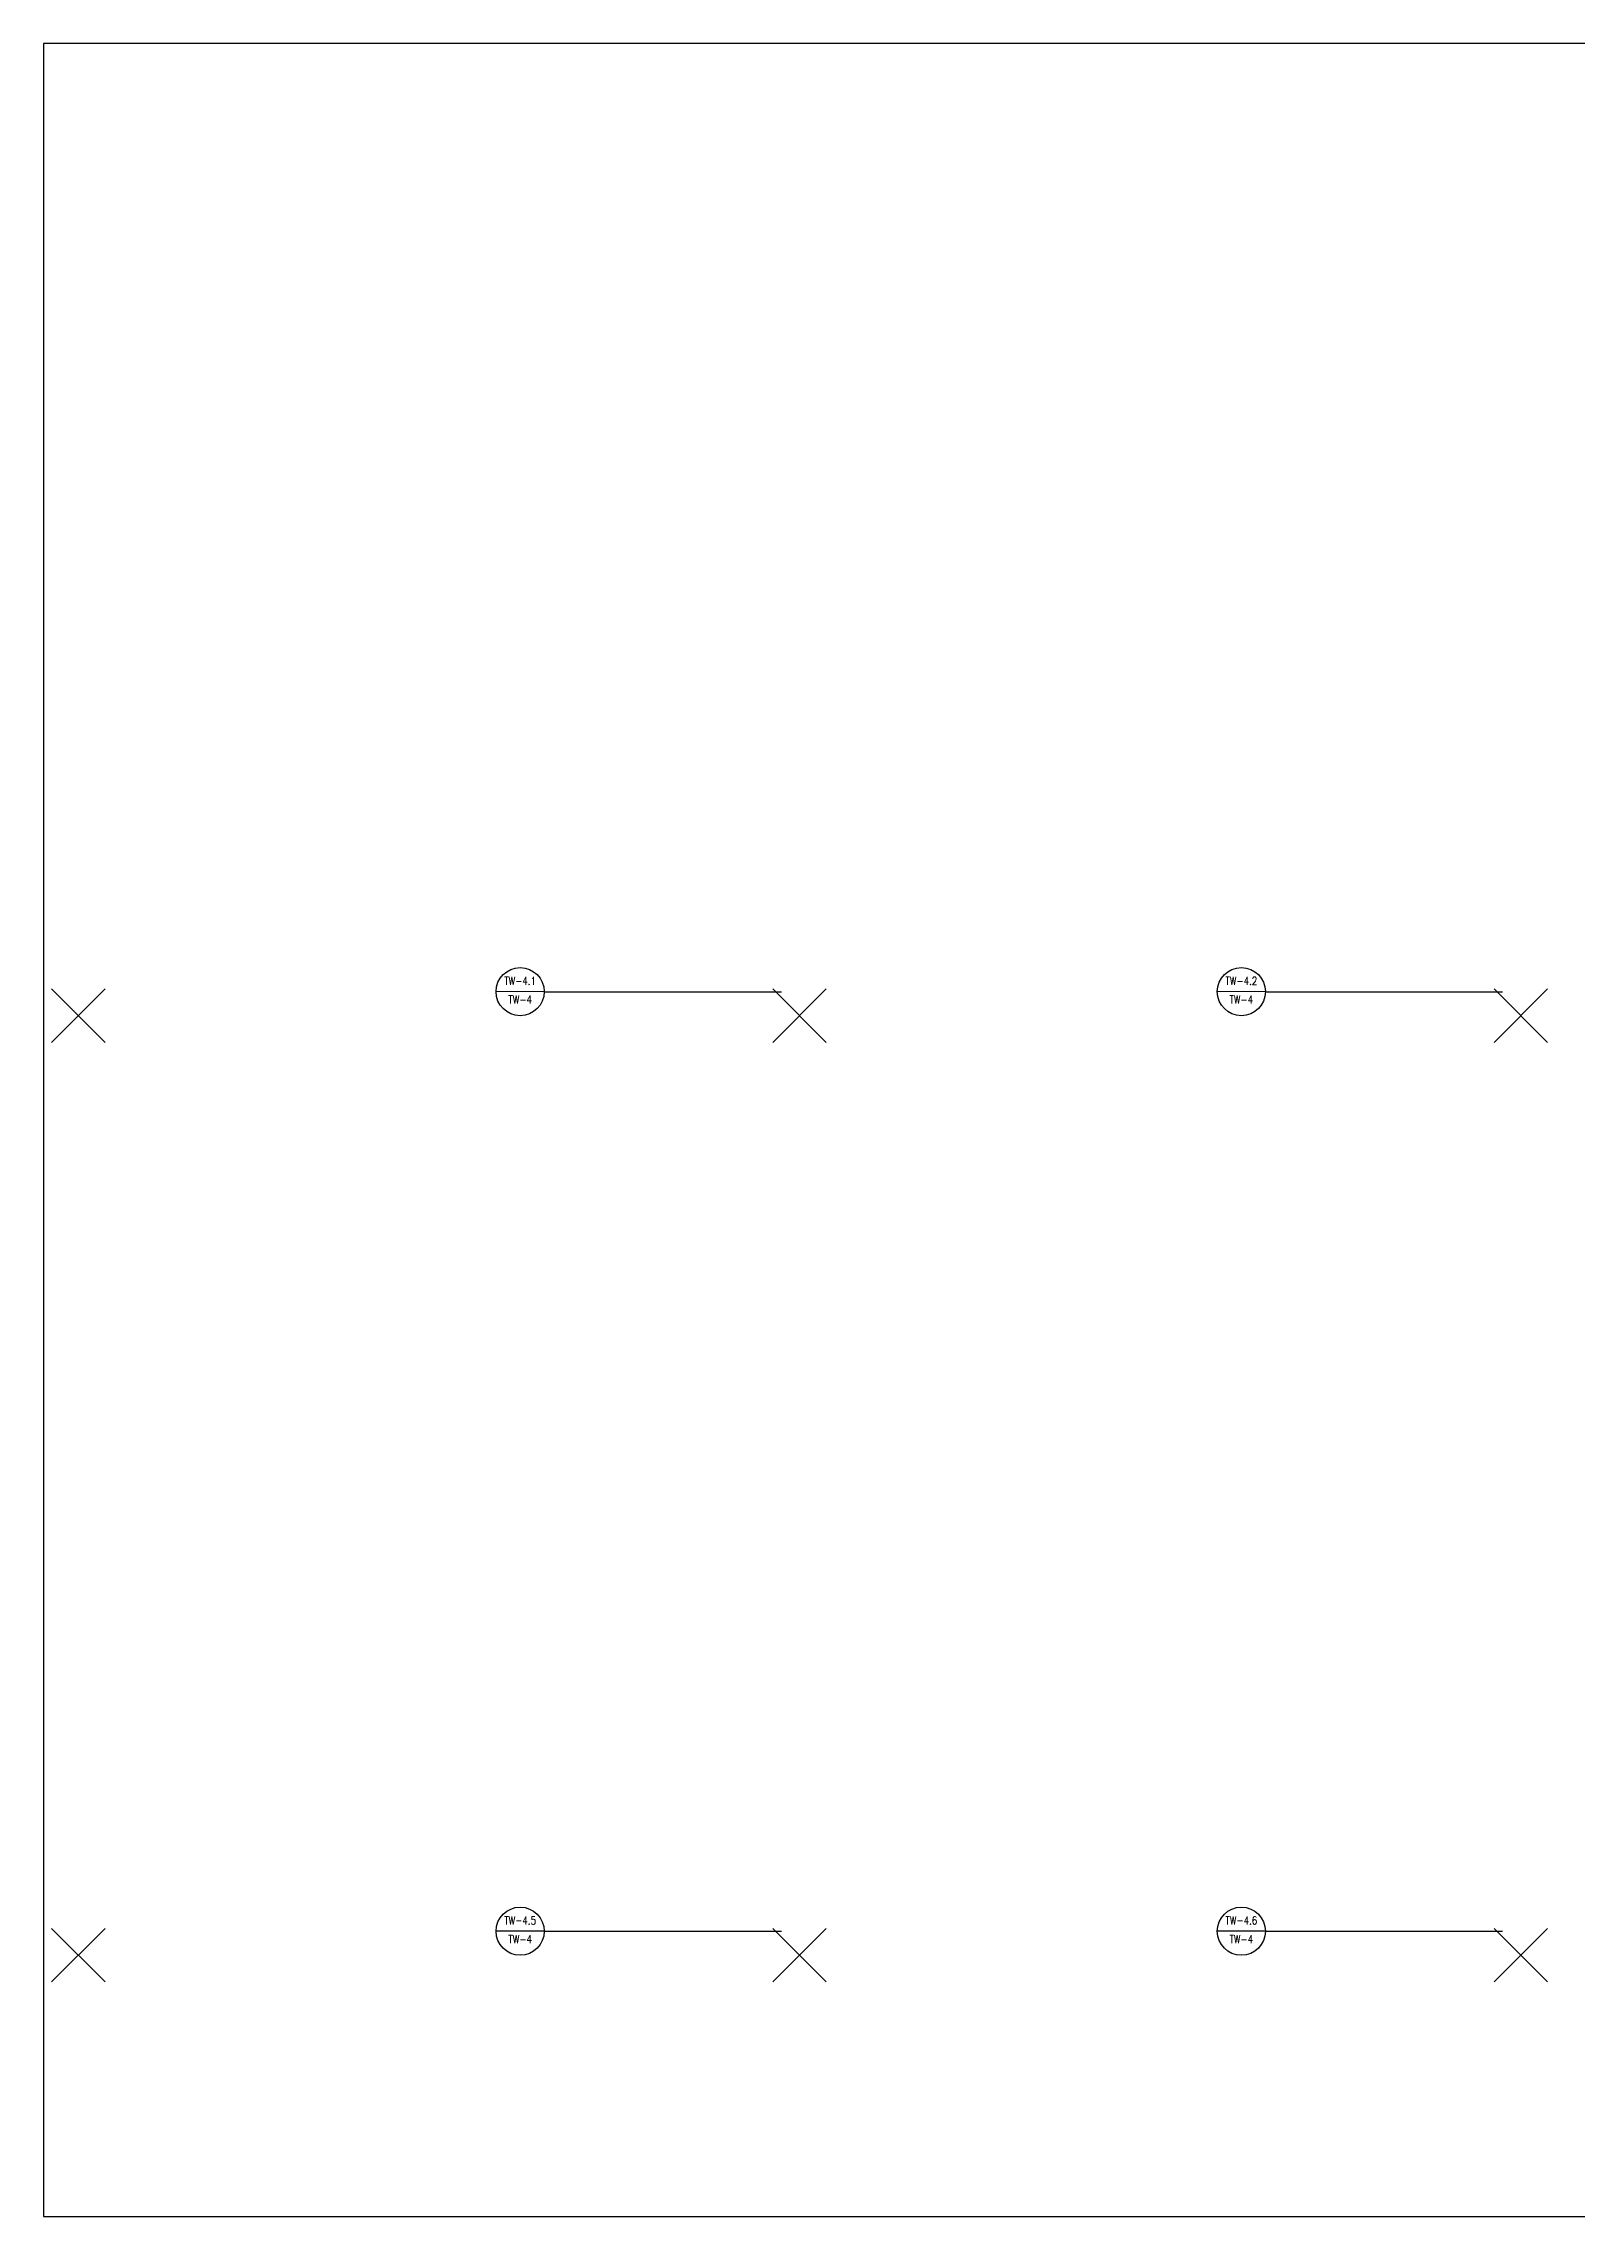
# Model space of a CAD drawing. Header units: millimetres. Extents: x -1 to 744, y -10 to 72.
# Drawn here: x 475.9 to 533.4, y -9.8 to 71.6 of the extents above; entities that cross this region are included whole.
import ezdxf
from ezdxf.enums import TextEntityAlignment as Align

# ---------------------------------------------------------------- set-up
doc = ezdxf.new("R2010")
doc.units = ezdxf.units.MM
doc.header["$MEASUREMENT"] = 0
doc.header["$PDMODE"] = 3
doc.header["$PDSIZE"] = 1
for name, color, linetype in [('_TW-3', 7, 'Continuous'), ('_TW-4', 7, 'Continuous'), ('_WS_Boundary', 7, 'Continuous'), ('WS_REF_MARKER', 7, 'Continuous')]:
    doc.layers.add(name, color=color, linetype=linetype)
doc.layers.add('_WS_Insertion_Point', color=1, linetype='Continuous', lineweight=25, plot=False)
doc.styles.add('ROMANS', font='ROMANS.shx')
doc.styles.add('STD', font='simplex.shx', dxfattribs={"height": 0.1})

# ---------------------------------------------------------------- blocks, each defined once
blk = doc.blocks.new('DTLBUB')
blk.add_line((0.313, 0), (-0.313, 0))
blk.add_circle((0, 0), 0.313)
at = {"style": 'STD', "flags": 12}
for tag, height, p in [('A1', 0.104, (0, 0.14)), ('M-000', 0.0781, (0, -0.103))]:
    blk.add_attdef(tag, text='', height=height, dxfattribs=at).set_placement(p, align=Align.MIDDLE)

msp = doc.modelspace()

# ---------------------------------------------------------------- linework, layer by layer
at = {"layer": '_TW-3'}
for p, q in [((494.684, 36.108), (503.571, 36.108)), ((521.7, 36.108), (530.588, 36.108)), ((494.684, 0.899), (503.571, 0.899)), ((521.7, 0.899), (530.588, 0.899))]:
    msp.add_line(p, q, dxfattribs=at)
at = {"layer": '_WS_Boundary'}
msp.add_lwpolyline([(475.927, -9.793), (585.005, -9.793), (585.005, 71.642), (475.927, 71.642)], close=True, dxfattribs=at)
at = {"layer": '_WS_Insertion_Point'}
for p in [(477.233, 35.209), (504.249, 35.209), (531.265, 35.209), (477.233, 0), (504.249, 0), (531.265, 0)]:
    msp.add_point(p, dxfattribs=at)

# ---------------------------------------------------------------- block references
at = {"layer": '_TW-4'}
ref = msp.add_blockref('DTLBUB', (493.784, 36.109), dxfattribs=dict(at, xscale=2.878068995225996, yscale=2.878068995225996, zscale=2.878068995225996, rotation=359.9491497557224))
ref.add_attrib('A1', 'TW-4.1', dxfattribs={"layer": 'WS_REF_MARKER', "height": 0.2998, "style": 'ROMANS', "width": 0.8, "flags": 12}).set_placement((493.785, 36.513), align=Align.MIDDLE)
ref.add_attrib('M-000', 'TW-4', dxfattribs={"layer": 'WS_REF_MARKER', "height": 0.2999, "style": 'ROMANS', "width": 0.8, "flags": 12}).set_placement((493.784, 35.811), align=Align.MIDDLE)
ref = msp.add_blockref('DTLBUB', (520.8, 36.109), dxfattribs=dict(at, xscale=2.878068995225996, yscale=2.878068995225996, zscale=2.878068995225996, rotation=359.9491497557224))
ref.add_attrib('A1', 'TW-4.2', dxfattribs={"layer": 'WS_REF_MARKER', "height": 0.2998, "style": 'ROMANS', "width": 0.8, "flags": 12}).set_placement((520.801, 36.513), align=Align.MIDDLE)
ref.add_attrib('M-000', 'TW-4', dxfattribs={"layer": 'WS_REF_MARKER', "height": 0.2999, "style": 'ROMANS', "width": 0.8, "flags": 12}).set_placement((520.8, 35.811), align=Align.MIDDLE)
ref = msp.add_blockref('DTLBUB', (493.784, 0.9), dxfattribs=dict(at, xscale=2.878068995225996, yscale=2.878068995225996, zscale=2.878068995225996, rotation=359.9491497557224))
ref.add_attrib('A1', 'TW-4.5', dxfattribs={"layer": 'WS_REF_MARKER', "height": 0.2998, "style": 'ROMANS', "width": 0.8, "flags": 12}).set_placement((493.785, 1.304), align=Align.MIDDLE)
ref.add_attrib('M-000', 'TW-4', dxfattribs={"layer": 'WS_REF_MARKER', "height": 0.2999, "style": 'ROMANS', "width": 0.8, "flags": 12}).set_placement((493.784, 0.603), align=Align.MIDDLE)
ref = msp.add_blockref('DTLBUB', (520.8, 0.9), dxfattribs=dict(at, xscale=2.878068995225994, yscale=2.878068995225994, zscale=2.878068995225994, rotation=359.9491497557224))
ref.add_attrib('A1', 'TW-4.6', dxfattribs={"layer": 'WS_REF_MARKER', "height": 0.2998, "style": 'ROMANS', "width": 0.8, "flags": 12}).set_placement((520.801, 1.304), align=Align.MIDDLE)
ref.add_attrib('M-000', 'TW-4', dxfattribs={"layer": 'WS_REF_MARKER', "height": 0.2999, "style": 'ROMANS', "width": 0.8, "flags": 12}).set_placement((520.8, 0.603), align=Align.MIDDLE)

doc.saveas('drawing.dxf')
